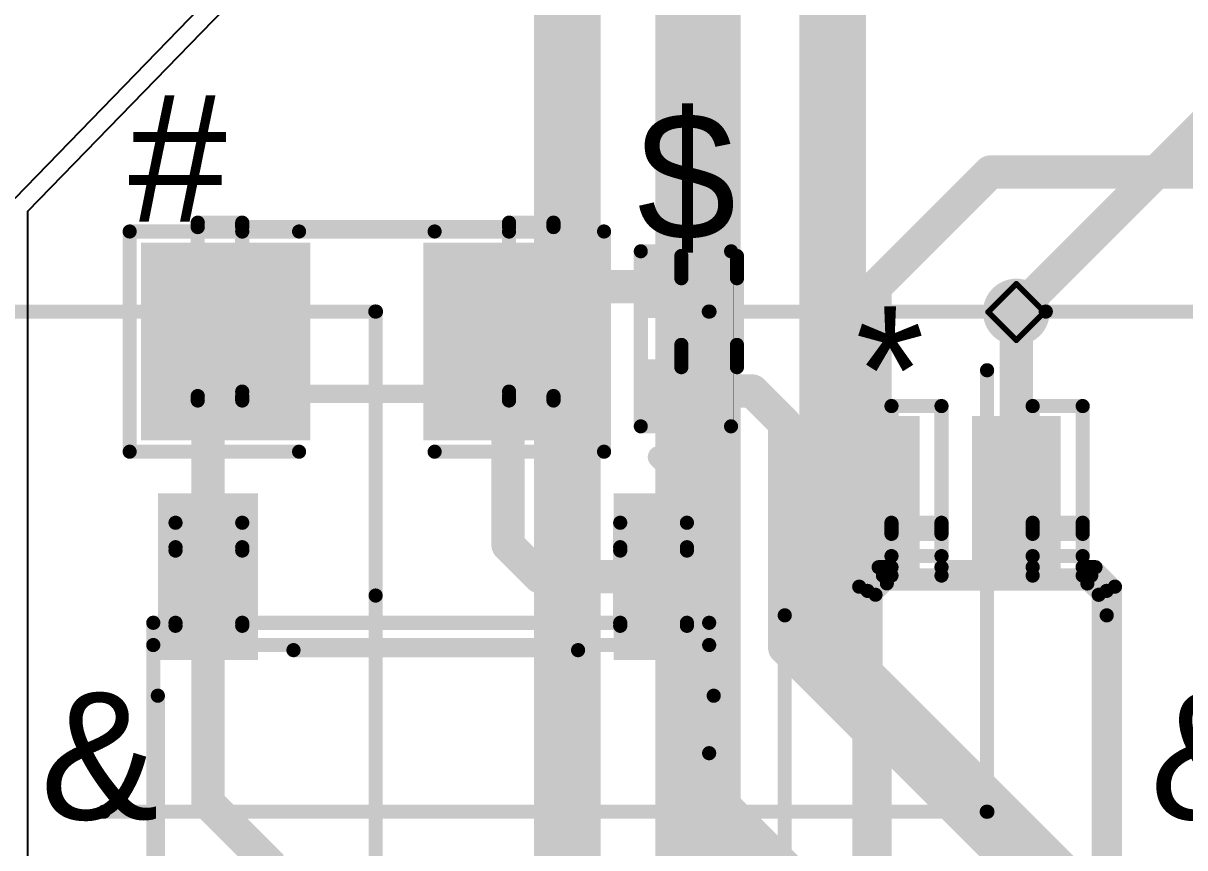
# Model space of a CAD drawing. Header units: millimetres. Extents: x -16 to 330, y -45 to 150.
# Drawn here: x 16.09 to 26.53, y 12.18 to 19.6 of the extents above; entities that cross this region are included whole.
import ezdxf

# ---------------------------------------------------------------- set-up
doc = ezdxf.new("R2010")
doc.units = ezdxf.units.MM
for name, color, linetype in [('BottomLayer', 5, 'Continuous'), ('BottomSolder', 6, 'Continuous'), ('DrillDrawing', 1, 'Continuous'), ('Mechanical13', 56, 'Continuous'), ('MidLayer1', 16, 'Continuous'), ('MidLayer2', 76, 'Continuous'), ('TopLayer', 1, 'Continuous'), ('TopOverlay', 2, 'Continuous'), ('TopPaste', 8, 'Continuous'), ('TopSolder', 216, 'Continuous'), ('ViaHoleLayer', 16, 'Continuous')]:
    doc.layers.add(name, color=color, linetype=linetype)
doc.styles.add('Arial', font='arial.ttf', dxfattribs={"height": 0.2})

# ---------------------------------------------------------------- blocks, each defined once
blk = doc.blocks.new('C___1206_46')
at = {"layer": 'TopLayer'}
for points in [[(-2.032, 0.889), (-0.508, 0.889), (-0.508, -0.889), (-2.032, -0.889)], [(0.508, 0.889), (2.032, 0.889), (2.032, -0.889), (0.508, -0.889)]]:
    blk.add_hatch(color=1, dxfattribs=at).paths.add_polyline_path(points)
at = {"layer": 'TopPaste'}
for points in [[(-2.032, 0.889), (-0.508, 0.889), (-0.508, -0.889), (-2.032, -0.889)], [(0.508, 0.889), (2.032, 0.889), (2.032, -0.889), (0.508, -0.889)]]:
    blk.add_hatch(color=8, dxfattribs=at).paths.add_polyline_path(points)
at = {"layer": 'TopSolder'}
for points in [[(-2.032, 0.889), (-0.508, 0.889), (-0.508, -0.889), (-2.032, -0.889)], [(0.508, 0.889), (2.032, 0.889), (2.032, -0.889), (0.508, -0.889)]]:
    blk.add_hatch(color=216, dxfattribs=at).paths.add_polyline_path(points)
at = {"layer": 'TopOverlay', "const_width": 0.127}
for points in [[(-2.1336, -0.9906), (-2.1336, 0.9906)], [(-2.1336, 0.9906), (-0.6096, 0.9906)], [(0.6096, 0.9906), (2.1336, 0.9906)], [(2.1336, -0.9906), (2.1336, 0.9906)], [(-2.1336, -0.9906), (-0.6096, -0.9906)], [(0.6096, -0.9906), (2.1336, -0.9906)]]:
    blk.add_lwpolyline(points, dxfattribs=at)
at = {"layer": 'TopOverlay', "const_width": 0.0635}
for points in [[(-2.16535, 0.9906, 1), (-2.10185, 0.9906, 1)], [(-2.16535, 0.9906, 1), (-2.10185, 0.9906, 1)], [(-0.64135, 0.9906, 1), (-0.57785, 0.9906, 1)], [(0.57785, 0.9906, 1), (0.64135, 0.9906, 1)], [(2.10185, 0.9906, 1), (2.16535, 0.9906, 1)], [(2.10185, 0.9906, 1), (2.16535, 0.9906, 1)], [(-2.16535, -0.9906, 1), (-2.10185, -0.9906, 1)], [(-2.16535, -0.9906, 1), (-2.10185, -0.9906, 1)], [(-0.64135, -0.9906, 1), (-0.57785, -0.9906, 1)], [(0.57785, -0.9906, 1), (0.64135, -0.9906, 1)], [(2.10185, -0.9906, 1), (2.16535, -0.9906, 1)], [(2.10185, -0.9906, 1), (2.16535, -0.9906, 1)]]:
    blk.add_lwpolyline(points, format="xyb", close=True, dxfattribs=at)
blk = doc.blocks.new('SOP_4_1_27_________B____2_6___66')
at = {"layer": 'TopLayer'}
for points in [[(-3.875, 1.035), (-2.375, 1.035), (-2.375, 0.235), (-3.875, 0.235)], [(2.375, 1.035), (3.875, 1.035), (3.875, 0.235), (2.375, 0.235)], [(2.375, 1.035), (3.875, 1.035), (3.875, 0.235), (2.375, 0.235)], [(-3.875, -0.235), (-2.375, -0.235), (-2.375, -1.035), (-3.875, -1.035)], [(2.375, -0.235), (3.875, -0.235), (3.875, -1.035), (2.375, -1.035)]]:
    blk.add_hatch(color=1, dxfattribs=at).paths.add_polyline_path(points)
at = {"layer": 'TopPaste'}
for points in [[(-3.875, 1.035), (-2.375, 1.035), (-2.375, 0.235), (-3.875, 0.235)], [(2.375, 1.035), (3.875, 1.035), (3.875, 0.235), (2.375, 0.235)], [(2.375, 1.035), (3.875, 1.035), (3.875, 0.235), (2.375, 0.235)], [(-3.875, -0.235), (-2.375, -0.235), (-2.375, -1.035), (-3.875, -1.035)], [(2.375, -0.235), (3.875, -0.235), (3.875, -1.035), (2.375, -1.035)]]:
    blk.add_hatch(color=8, dxfattribs=at).paths.add_polyline_path(points)
at = {"layer": 'TopSolder'}
for points in [[(-3.875, 1.035), (-2.375, 1.035), (-2.375, 0.235), (-3.875, 0.235)], [(2.375, 1.035), (3.875, 1.035), (3.875, 0.235), (2.375, 0.235)], [(2.375, 1.035), (3.875, 1.035), (3.875, 0.235), (2.375, 0.235)], [(-3.875, -0.235), (-2.375, -0.235), (-2.375, -1.035), (-3.875, -1.035)], [(2.375, -0.235), (3.875, -0.235), (3.875, -1.035), (2.375, -1.035)]]:
    blk.add_hatch(color=216, dxfattribs=at).paths.add_polyline_path(points)
at = {"layer": 'TopOverlay', "const_width": 0.127}
for points in [[(-1.778, 1.448), (2.083, 1.448)], [(-4.166, 0.762), (-4.039, 0.635)], [(-4.166, 0.762), (-4.166, 0.508)], [(-4.039, 0.635), (-4.166, 0.508)], [(-1.778, -1.448), (2.083, -1.448)]]:
    blk.add_lwpolyline(points, dxfattribs=at)
at = {"layer": 'TopOverlay', "const_width": 0.0635}
for points in [[(-1.81, 1.448, 1), (-1.746, 1.448, 1)], [(2.051, 1.448, 1), (2.115, 1.448, 1)], [(-4.197, 0.762, 1), (-4.134, 0.762, 1)], [(-4.197, 0.762, 1), (-4.134, 0.762, 1)], [(-4.07, 0.635, 1), (-4.007, 0.635, 1)], [(-4.07, 0.635, 1), (-4.007, 0.635, 1)], [(-4.197, 0.508, 1), (-4.134, 0.508, 1)], [(-4.197, 0.508, 1), (-4.134, 0.508, 1)], [(-1.81, -1.448, 1), (-1.746, -1.448, 1)], [(2.051, -1.448, 1), (2.115, -1.448, 1)]]:
    blk.add_lwpolyline(points, format="xyb", close=True, dxfattribs=at)
blk = doc.blocks.new('R___0402_104')
at = {"layer": 'TopLayer'}
for points in [[(-0.699, -0.318), (-0.699, 0.318), (-0.241, 0.318), (-0.241, -0.318)], [(0.241, -0.318), (0.241, 0.318), (0.699, 0.318), (0.699, -0.318)]]:
    blk.add_hatch(color=1, dxfattribs=at).paths.add_polyline_path(points)
at = {"layer": 'TopPaste'}
for points in [[(-0.699, -0.318), (-0.699, 0.318), (-0.241, 0.318), (-0.241, -0.318)], [(0.241, -0.318), (0.241, 0.318), (0.699, 0.318), (0.699, -0.318)]]:
    blk.add_hatch(color=8, dxfattribs=at).paths.add_polyline_path(points)
at = {"layer": 'TopSolder'}
for points in [[(-0.754, -0.373), (-0.754, 0.373), (-0.186, 0.373), (-0.186, -0.373)], [(0.186, -0.373), (0.186, 0.373), (0.754, 0.373), (0.754, -0.373)]]:
    blk.add_hatch(color=216, dxfattribs=at).paths.add_polyline_path(points)
at = {"layer": 'TopOverlay'}
for points, const_width in [([(-0.787, 0.406), (-0.787, -0.406)], 0.127), ([(-0.787, 0.406), (0.787, 0.406)], 0.127), ([(0.787, 0.406), (0.787, -0.406)], 0.127), ([(-0.787, -0.406), (0.787, -0.406)], 0.127), ([(-0.813, -0.432), (0.813, -0.432)], 0.00323)]:
    blk.add_lwpolyline(points, dxfattribs=dict(at, const_width=const_width))
for points, const_width in [([(-0.819, 0.406, 1), (-0.756, 0.406, 1)], 0.0635), ([(-0.819, 0.406, 1), (-0.756, 0.406, 1)], 0.0635), ([(0.756, 0.406, 1), (0.819, 0.406, 1)], 0.0635), ([(0.756, 0.406, 1), (0.819, 0.406, 1)], 0.0635), ([(-0.819, -0.406, 1), (-0.756, -0.406, 1)], 0.0635), ([(-0.819, -0.406, 1), (-0.756, -0.406, 1)], 0.0635), ([(0.756, -0.406, 1), (0.819, -0.406, 1)], 0.0635), ([(0.756, -0.406, 1), (0.819, -0.406, 1)], 0.0635), ([(-0.814, -0.432, 1), (-0.812, -0.432, 1)], 0.00161), ([(0.812, -0.432, 1), (0.814, -0.432, 1)], 0.00161)]:
    blk.add_lwpolyline(points, format="xyb", close=True, dxfattribs=dict(at, const_width=const_width))
blk = doc.blocks.new('ABS_188')
at = {"layer": 'TopLayer'}
for points in [[(-3.61, 2.5), (-2.11, 2.5), (-2.11, 1.6), (-3.61, 1.6)], [(2.11, 2.5), (3.61, 2.5), (3.61, 1.6), (2.11, 1.6)], [(-3.61, -1.6), (-2.11, -1.6), (-2.11, -2.5), (-3.61, -2.5)], [(2.11, -1.6), (3.61, -1.6), (3.61, -2.5), (2.11, -2.5)]]:
    blk.add_hatch(color=1, dxfattribs=at).paths.add_polyline_path(points)
at = {"layer": 'TopPaste'}
for points in [[(-3.61, 2.5), (-2.11, 2.5), (-2.11, 1.6), (-3.61, 1.6)], [(2.11, 2.5), (3.61, 2.5), (3.61, 1.6), (2.11, 1.6)], [(-3.61, -1.6), (-2.11, -1.6), (-2.11, -2.5), (-3.61, -2.5)], [(2.11, -1.6), (3.61, -1.6), (3.61, -2.5), (2.11, -2.5)]]:
    blk.add_hatch(color=8, dxfattribs=at).paths.add_polyline_path(points)
at = {"layer": 'TopSolder'}
for points in [[(-3.61, 2.5), (-2.11, 2.5), (-2.11, 1.6), (-3.61, 1.6)], [(2.11, 2.5), (3.61, 2.5), (3.61, 1.6), (2.11, 1.6)], [(-3.61, -1.6), (-2.11, -1.6), (-2.11, -2.5), (-3.61, -2.5)], [(2.11, -1.6), (3.61, -1.6), (3.61, -2.5), (2.11, -2.5)]]:
    blk.add_hatch(color=216, dxfattribs=at).paths.add_polyline_path(points)
at = {"layer": 'TopOverlay'}
for points, const_width in [([(1.79, 2.5), (-1.79, 2.5)], 0.127), ([(-3.81, 2.134), (-3.937, 2.261)], 0.2), ([(-3.937, 2.007), (-3.937, 2.261)], 0.2), ([(-3.937, 2.007), (-3.81, 2.134)], 0.2), ([(-2.2, -1.28), (-2.2, 1.28)], 0.127), ([(2.2, -1.28), (2.2, 1.28)], 0.127), ([(1.79, -2.5), (-1.79, -2.5)], 0.127)]:
    blk.add_lwpolyline(points, dxfattribs=dict(at, const_width=const_width))
for points, const_width in [([(-1.822, 2.5, 1), (-1.758, 2.5, 1)], 0.0635), ([(1.758, 2.5, 1), (1.822, 2.5, 1)], 0.0635), ([(-3.987, 2.261, 1), (-3.887, 2.261, 1)], 0.1), ([(-3.987, 2.261, 1), (-3.887, 2.261, 1)], 0.1), ([(-3.86, 2.134, 1), (-3.76, 2.134, 1)], 0.1), ([(-3.86, 2.134, 1), (-3.76, 2.134, 1)], 0.1), ([(-3.987, 2.007, 1), (-3.887, 2.007, 1)], 0.1), ([(-3.987, 2.007, 1), (-3.887, 2.007, 1)], 0.1), ([(-2.232, 1.28, 1), (-2.168, 1.28, 1)], 0.0635), ([(2.168, 1.28, 1), (2.232, 1.28, 1)], 0.0635), ([(-2.232, -1.28, 1), (-2.168, -1.28, 1)], 0.0635), ([(2.168, -1.28, 1), (2.232, -1.28, 1)], 0.0635), ([(-1.822, -2.5, 1), (-1.758, -2.5, 1)], 0.0635), ([(1.758, -2.5, 1), (1.822, -2.5, 1)], 0.0635)]:
    blk.add_lwpolyline(points, format="xyb", close=True, dxfattribs=dict(at, const_width=const_width))

msp = doc.modelspace()

# ---------------------------------------------------------------- hatches: boundary and pattern name
at = {"layer": 'BottomLayer'}
h = msp.add_hatch(color=5, dxfattribs=at)
edge = h.paths.add_edge_path()
edge.add_arc((25.019, 17.005), 0.3, 0, 360)
at = {"layer": 'BottomSolder'}
h = msp.add_hatch(color=6, dxfattribs=at)
edge = h.paths.add_edge_path()
edge.add_arc((25.019, 17.005), 0.15, 0, 360)
at = {"layer": 'MidLayer1'}
h = msp.add_hatch(color=16, dxfattribs=at)
edge = h.paths.add_edge_path()
edge.add_arc((25.019, 17.005), 0.3, 0, 360)
at = {"layer": 'MidLayer2'}
h = msp.add_hatch(color=76, dxfattribs=at)
edge = h.paths.add_edge_path()
edge.add_arc((25.019, 17.005), 0.3, 0, 360)
at = {"layer": 'TopLayer'}
h = msp.add_hatch(color=1, dxfattribs=at)
edge = h.paths.add_edge_path()
edge.add_arc((25.019, 17.005), 0.3, 0, 360)
at = {"layer": 'TopSolder'}
h = msp.add_hatch(color=216, dxfattribs=at)
edge = h.paths.add_edge_path()
edge.add_arc((25.019, 17.005), 0.15, 0, 360)
at = {"layer": 'ViaHoleLayer'}
h = msp.add_hatch(color=16, dxfattribs=at)
edge = h.paths.add_edge_path()
edge.add_arc((25.019, 17.005), 0.15, 0, 360)

# ---------------------------------------------------------------- linework, layer by layer
at = {"layer": 'BottomLayer'}
for p, q in [((20.112, 22.252), (16.01, 18.027)), ((16.129, 17.912), (20.277, 22.186)), ((16.129, -13.275), (16.129, 17.912))]:
    msp.add_line(p, q, dxfattribs=at)
at = {"layer": 'BottomLayer', "const_width": 0.3}
msp.add_lwpolyline([(25.019, 17.005), (27.31, 19.297)], dxfattribs=at)
at = {"layer": 'BottomLayer', "const_width": 0.15}
msp.add_lwpolyline([(24.944, 17.005, 1), (25.094, 17.005, 1)], format="xyb", close=True, dxfattribs=at)
at = {"layer": 'DrillDrawing', "const_width": 0.0508}
for points in [[(24.765, 17.005), (25.019, 17.259)], [(25.019, 17.259), (25.273, 17.005)], [(24.765, 17.005), (25.019, 16.751)], [(25.019, 16.751), (25.273, 17.005)]]:
    msp.add_lwpolyline(points, dxfattribs=at)
at = {"layer": 'DrillDrawing', "const_width": 0.0254}
for points in [[(25.006, 17.259, 1), (25.032, 17.259, 1)], [(25.006, 17.259, 1), (25.032, 17.259, 1)], [(24.752, 17.005, 1), (24.778, 17.005, 1)], [(24.752, 17.005, 1), (24.778, 17.005, 1)], [(25.26, 17.005, 1), (25.286, 17.005, 1)], [(25.26, 17.005, 1), (25.286, 17.005, 1)], [(25.006, 16.751, 1), (25.032, 16.751, 1)], [(25.006, 16.751, 1), (25.032, 16.751, 1)]]:
    msp.add_lwpolyline(points, format="xyb", close=True, dxfattribs=at)
at = {"layer": 'Mechanical13', "const_width": 0.127}
for points in [[(17.656, 17.809), (18.056, 17.809)], [(17.656, 17.769), (17.656, 17.809)], [(18.056, 17.769), (18.056, 17.809)], [(20.456, 17.809), (20.856, 17.809)], [(20.456, 17.769), (20.456, 17.809)], [(20.856, 17.769), (20.856, 17.809)], [(17.656, 17.769), (20.856, 17.769)], [(17.656, 16.249), (17.656, 17.769)], [(18.056, 16.249), (18.056, 17.769)], [(18.056, 17.729), (20.456, 17.729)], [(20.456, 16.249), (20.456, 17.769)], [(20.856, 16.249), (20.856, 17.769)], [(22.006, 17.474), (22.006, 17.509)], [(22.006, 17.509), (22.506, 17.509)], [(22.506, 17.474), (22.506, 17.509)], [(22.006, 17.474), (22.506, 17.474)], [(22.006, 17.344), (22.006, 17.474)], [(22.506, 17.344), (22.506, 17.474)], [(22.006, 17.309), (22.006, 17.344)], [(22.006, 17.344), (22.506, 17.344)], [(22.006, 16.709), (22.006, 17.309)], [(22.006, 17.309), (22.506, 17.309)], [(22.506, 17.309), (22.506, 17.344)], [(22.506, 16.709), (22.506, 17.309)], [(15.284, 17.009), (19.256, 17.009)], [(15.284, 17.009), (19.256, 17.009)], [(19.256, 9.064), (19.256, 17.009)], [(19.256, 9.064), (19.256, 17.009)], [(22.256, 13.036), (22.256, 17.009)], [(22.256, 13.036), (22.256, 17.009)], [(22.256, 17.009), (30.201, 17.009)], [(22.256, 17.009), (30.201, 17.009)], [(25.284, 17.009), (29.256, 17.009)], [(25.284, 17.009), (29.256, 17.009)], [(22.006, 16.709), (22.506, 16.709)], [(22.006, 16.674), (22.006, 16.709)], [(22.006, 16.544), (22.006, 16.674)], [(22.006, 16.674), (22.506, 16.674)], [(22.506, 16.674), (22.506, 16.709)], [(22.506, 16.544), (22.506, 16.674)], [(22.006, 16.544), (22.506, 16.544)], [(22.006, 16.509), (22.006, 16.544)], [(22.006, 16.509), (22.506, 16.509)], [(22.506, 16.509), (22.506, 16.544)], [(24.756, 12.509), (24.756, 16.481)], [(24.756, 12.509), (24.756, 16.481)], [(17.656, 16.249), (20.856, 16.249)], [(17.656, 16.209), (17.656, 16.249)], [(18.056, 16.289), (20.456, 16.289)], [(18.056, 16.209), (18.056, 16.249)], [(20.456, 16.209), (20.456, 16.249)], [(20.856, 16.209), (20.856, 16.249)], [(17.656, 16.209), (18.056, 16.209)], [(20.456, 16.209), (20.856, 16.209)], [(23.896, 15.109), (23.896, 16.159)], [(23.896, 16.159), (24.346, 16.159)], [(24.346, 15.109), (24.346, 16.159)], [(25.166, 16.159), (25.616, 16.159)], [(25.166, 15.109), (25.166, 16.159)], [(25.616, 15.109), (25.616, 16.159)], [(17.456, 15.109), (18.056, 15.109)], [(17.456, 14.182), (17.456, 15.109)], [(18.056, 14.182), (18.056, 15.109)], [(21.456, 15.109), (22.056, 15.109)], [(21.456, 14.182), (21.456, 15.109)], [(22.056, 14.182), (22.056, 15.109)], [(23.896, 15.009), (23.896, 15.109)], [(23.896, 15.109), (24.346, 15.109)], [(24.346, 15.009), (24.346, 15.109)], [(25.166, 15.109), (25.616, 15.109)], [(25.166, 15.009), (25.166, 15.109)], [(25.616, 15.009), (25.616, 15.109)], [(23.896, 14.809), (23.896, 15.009)], [(23.896, 15.009), (24.346, 15.009)], [(24.346, 14.809), (24.346, 15.009)], [(25.166, 15.009), (25.616, 15.009)], [(25.166, 14.809), (25.166, 15.009)], [(25.616, 14.809), (25.616, 15.009)], [(17.456, 14.889), (18.056, 14.889)], [(21.456, 14.889), (22.056, 14.889)], [(17.456, 14.859), (18.056, 14.859)], [(21.456, 14.859), (22.056, 14.859)], [(23.896, 14.809), (24.346, 14.809)], [(23.896, 14.634), (23.896, 14.809)], [(24.346, 14.634), (24.346, 14.809)], [(25.166, 14.809), (25.616, 14.809)], [(25.166, 14.634), (25.166, 14.809)], [(25.616, 14.634), (25.616, 14.809)], [(23.606, 14.534), (23.781, 14.709)], [(23.781, 14.709), (23.896, 14.709)], [(23.781, 14.709), (23.854, 14.563)], [(24.346, 14.709), (25.166, 14.709)], [(25.616, 14.709), (25.731, 14.709)], [(25.658, 14.563), (25.731, 14.709)], [(25.731, 14.709), (25.906, 14.534)], [(23.681, 14.496), (23.819, 14.634)], [(23.819, 14.634), (25.694, 14.634)], [(25.694, 14.634), (25.831, 14.496)], [(23.606, 14.534), (23.753, 14.461)], [(23.606, 10.484), (23.606, 14.534)], [(23.681, 10.521), (23.681, 14.496)], [(23.753, 14.461), (23.854, 14.563)], [(23.753, 10.557), (23.753, 14.461)], [(23.854, 14.563), (25.658, 14.563)], [(25.658, 14.563), (25.76, 14.461)], [(25.76, 14.461), (25.906, 14.534)], [(25.76, 10.557), (25.76, 14.461)], [(25.831, 10.521), (25.831, 14.496)], [(25.906, 10.484), (25.906, 14.534)], [(19.256, 6.509), (19.256, 14.454)], [(19.256, 6.509), (19.256, 14.454)], [(17.256, 14.209), (17.456, 14.209)], [(17.256, 9.809), (17.256, 14.209)], [(17.456, 14.182), (18.056, 14.182)], [(18.056, 14.209), (21.456, 14.209)], [(21.456, 14.182), (22.056, 14.182)], [(22.056, 14.209), (22.256, 14.209)], [(22.256, 9.809), (22.256, 14.209)], [(17.256, 14.009), (22.256, 14.009)], [(16.812, 12.509), (24.756, 12.509)], [(16.812, 12.509), (24.756, 12.509)]]:
    msp.add_lwpolyline(points, dxfattribs=at)
at = {"layer": 'Mechanical13'}
for points, const_width in [([(17.624, 17.809, 1), (17.688, 17.809, 1)], 0.0635), ([(17.624, 17.809, 1), (17.688, 17.809, 1)], 0.0635), ([(18.024, 17.809, 1), (18.088, 17.809, 1)], 0.0635), ([(18.024, 17.809, 1), (18.088, 17.809, 1)], 0.0635), ([(20.424, 17.809, 1), (20.488, 17.809, 1)], 0.0635), ([(20.424, 17.809, 1), (20.488, 17.809, 1)], 0.0635), ([(20.824, 17.809, 1), (20.888, 17.809, 1)], 0.0635), ([(20.824, 17.809, 1), (20.888, 17.809, 1)], 0.0635), ([(17.624, 17.769, 1), (17.688, 17.769, 1)], 0.0635), ([(17.624, 17.769, 1), (17.688, 17.769, 1)], 0.0635), ([(17.624, 17.769, 1), (17.688, 17.769, 1)], 0.0635), ([(18.024, 17.769, 1), (18.088, 17.769, 1)], 0.0635), ([(18.024, 17.769, 1), (18.088, 17.769, 1)], 0.0635), ([(18.024, 17.729, 1), (18.088, 17.729, 1)], 0.0635), ([(20.424, 17.769, 1), (20.488, 17.769, 1)], 0.0635), ([(20.424, 17.769, 1), (20.488, 17.769, 1)], 0.0635), ([(20.424, 17.729, 1), (20.488, 17.729, 1)], 0.0635), ([(20.824, 17.769, 1), (20.888, 17.769, 1)], 0.0635), ([(20.824, 17.769, 1), (20.888, 17.769, 1)], 0.0635), ([(20.824, 17.769, 1), (20.888, 17.769, 1)], 0.0635), ([(21.974, 17.509, 1), (22.038, 17.509, 1)], 0.0635), ([(21.974, 17.509, 1), (22.038, 17.509, 1)], 0.0635), ([(22.474, 17.509, 1), (22.538, 17.509, 1)], 0.0635), ([(22.474, 17.509, 1), (22.538, 17.509, 1)], 0.0635), ([(21.974, 17.474, 1), (22.038, 17.474, 1)], 0.0635), ([(21.974, 17.474, 1), (22.038, 17.474, 1)], 0.0635), ([(21.974, 17.474, 1), (22.038, 17.474, 1)], 0.0635), ([(22.474, 17.474, 1), (22.538, 17.474, 1)], 0.0635), ([(22.474, 17.474, 1), (22.538, 17.474, 1)], 0.0635), ([(22.474, 17.474, 1), (22.538, 17.474, 1)], 0.0635), ([(21.974, 17.344, 1), (22.038, 17.344, 1)], 0.0635), ([(21.974, 17.344, 1), (22.038, 17.344, 1)], 0.0635), ([(21.974, 17.344, 1), (22.038, 17.344, 1)], 0.0635), ([(21.974, 17.309, 1), (22.038, 17.309, 1)], 0.0635), ([(21.974, 17.309, 1), (22.038, 17.309, 1)], 0.0635), ([(21.974, 17.309, 1), (22.038, 17.309, 1)], 0.0635), ([(22.474, 17.344, 1), (22.538, 17.344, 1)], 0.0635), ([(22.474, 17.344, 1), (22.538, 17.344, 1)], 0.0635), ([(22.474, 17.344, 1), (22.538, 17.344, 1)], 0.0635), ([(22.474, 17.309, 1), (22.538, 17.309, 1)], 0.0635), ([(22.474, 17.309, 1), (22.538, 17.309, 1)], 0.0635), ([(22.474, 17.309, 1), (22.538, 17.309, 1)], 0.0635), ([(19.259, 17.009, 1), (19.253, 17.009, 1)], 0.127), ([(19.259, 17.009, 1), (19.253, 17.009, 1)], 0.127), ([(19.221, 17.009, 1), (19.285, 17.009, 1)], 0.0635), ([(19.221, 17.009, 1), (19.285, 17.009, 1)], 0.0635), ([(19.224, 17.009, 1), (19.288, 17.009, 1)], 0.0635), ([(19.224, 17.009, 1), (19.288, 17.009, 1)], 0.0635), ([(19.224, 17.009, 1), (19.288, 17.009, 1)], 0.0635), ([(19.224, 17.009, 1), (19.288, 17.009, 1)], 0.0635), ([(19.228, 17.009, 1), (19.291, 17.009, 1)], 0.0635), ([(19.228, 17.009, 1), (19.291, 17.009, 1)], 0.0635), ([(22.259, 17.009, 1), (22.253, 17.009, 1)], 0.127), ([(22.259, 17.009, 1), (22.253, 17.009, 1)], 0.127), ([(22.221, 17.009, 1), (22.285, 17.009, 1)], 0.0635), ([(22.221, 17.009, 1), (22.285, 17.009, 1)], 0.0635), ([(22.224, 17.009, 1), (22.288, 17.009, 1)], 0.0635), ([(22.224, 17.009, 1), (22.288, 17.009, 1)], 0.0635), ([(22.224, 17.009, 1), (22.288, 17.009, 1)], 0.0635), ([(22.224, 17.009, 1), (22.288, 17.009, 1)], 0.0635), ([(22.228, 17.009, 1), (22.291, 17.009, 1)], 0.0635), ([(22.228, 17.009, 1), (22.291, 17.009, 1)], 0.0635), ([(25.252, 17.009, 1), (25.316, 17.009, 1)], 0.0635), ([(25.252, 17.009, 1), (25.316, 17.009, 1)], 0.0635), ([(21.974, 16.709, 1), (22.038, 16.709, 1)], 0.0635), ([(21.974, 16.709, 1), (22.038, 16.709, 1)], 0.0635), ([(21.974, 16.709, 1), (22.038, 16.709, 1)], 0.0635), ([(21.974, 16.674, 1), (22.038, 16.674, 1)], 0.0635), ([(21.974, 16.674, 1), (22.038, 16.674, 1)], 0.0635), ([(21.974, 16.674, 1), (22.038, 16.674, 1)], 0.0635), ([(22.474, 16.709, 1), (22.538, 16.709, 1)], 0.0635), ([(22.474, 16.709, 1), (22.538, 16.709, 1)], 0.0635), ([(22.474, 16.709, 1), (22.538, 16.709, 1)], 0.0635), ([(22.474, 16.674, 1), (22.538, 16.674, 1)], 0.0635), ([(22.474, 16.674, 1), (22.538, 16.674, 1)], 0.0635), ([(22.474, 16.674, 1), (22.538, 16.674, 1)], 0.0635), ([(21.974, 16.544, 1), (22.038, 16.544, 1)], 0.0635), ([(21.974, 16.544, 1), (22.038, 16.544, 1)], 0.0635), ([(21.974, 16.544, 1), (22.038, 16.544, 1)], 0.0635), ([(21.974, 16.509, 1), (22.038, 16.509, 1)], 0.0635), ([(21.974, 16.509, 1), (22.038, 16.509, 1)], 0.0635), ([(22.474, 16.544, 1), (22.538, 16.544, 1)], 0.0635), ([(22.474, 16.544, 1), (22.538, 16.544, 1)], 0.0635), ([(22.474, 16.544, 1), (22.538, 16.544, 1)], 0.0635), ([(22.474, 16.509, 1), (22.538, 16.509, 1)], 0.0635), ([(22.474, 16.509, 1), (22.538, 16.509, 1)], 0.0635), ([(24.724, 16.481, 1), (24.788, 16.481, 1)], 0.0635), ([(24.724, 16.481, 1), (24.788, 16.481, 1)], 0.0635), ([(17.624, 16.249, 1), (17.688, 16.249, 1)], 0.0635), ([(17.624, 16.249, 1), (17.688, 16.249, 1)], 0.0635), ([(17.624, 16.249, 1), (17.688, 16.249, 1)], 0.0635), ([(18.024, 16.289, 1), (18.088, 16.289, 1)], 0.0635), ([(18.024, 16.249, 1), (18.088, 16.249, 1)], 0.0635), ([(18.024, 16.249, 1), (18.088, 16.249, 1)], 0.0635), ([(20.424, 16.289, 1), (20.488, 16.289, 1)], 0.0635), ([(20.424, 16.249, 1), (20.488, 16.249, 1)], 0.0635), ([(20.424, 16.249, 1), (20.488, 16.249, 1)], 0.0635), ([(20.824, 16.249, 1), (20.888, 16.249, 1)], 0.0635), ([(20.824, 16.249, 1), (20.888, 16.249, 1)], 0.0635), ([(20.824, 16.249, 1), (20.888, 16.249, 1)], 0.0635), ([(17.624, 16.209, 1), (17.688, 16.209, 1)], 0.0635), ([(17.624, 16.209, 1), (17.688, 16.209, 1)], 0.0635), ([(18.024, 16.209, 1), (18.088, 16.209, 1)], 0.0635), ([(18.024, 16.209, 1), (18.088, 16.209, 1)], 0.0635), ([(20.424, 16.209, 1), (20.488, 16.209, 1)], 0.0635), ([(20.424, 16.209, 1), (20.488, 16.209, 1)], 0.0635), ([(20.824, 16.209, 1), (20.888, 16.209, 1)], 0.0635), ([(20.824, 16.209, 1), (20.888, 16.209, 1)], 0.0635), ([(23.864, 16.159, 1), (23.928, 16.159, 1)], 0.0635), ([(23.864, 16.159, 1), (23.928, 16.159, 1)], 0.0635), ([(24.314, 16.159, 1), (24.378, 16.159, 1)], 0.0635), ([(24.314, 16.159, 1), (24.378, 16.159, 1)], 0.0635), ([(25.134, 16.159, 1), (25.198, 16.159, 1)], 0.0635), ([(25.134, 16.159, 1), (25.198, 16.159, 1)], 0.0635), ([(25.584, 16.159, 1), (25.648, 16.159, 1)], 0.0635), ([(25.584, 16.159, 1), (25.648, 16.159, 1)], 0.0635), ([(17.424, 15.109, 1), (17.488, 15.109, 1)], 0.0635), ([(17.424, 15.109, 1), (17.488, 15.109, 1)], 0.0635), ([(18.024, 15.109, 1), (18.088, 15.109, 1)], 0.0635), ([(18.024, 15.109, 1), (18.088, 15.109, 1)], 0.0635), ([(21.424, 15.109, 1), (21.488, 15.109, 1)], 0.0635), ([(21.424, 15.109, 1), (21.488, 15.109, 1)], 0.0635), ([(22.024, 15.109, 1), (22.088, 15.109, 1)], 0.0635), ([(22.024, 15.109, 1), (22.088, 15.109, 1)], 0.0635), ([(23.864, 15.109, 1), (23.928, 15.109, 1)], 0.0635), ([(23.864, 15.109, 1), (23.928, 15.109, 1)], 0.0635), ([(23.864, 15.109, 1), (23.928, 15.109, 1)], 0.0635), ([(24.314, 15.109, 1), (24.378, 15.109, 1)], 0.0635), ([(24.314, 15.109, 1), (24.378, 15.109, 1)], 0.0635), ([(24.314, 15.109, 1), (24.378, 15.109, 1)], 0.0635), ([(25.134, 15.109, 1), (25.198, 15.109, 1)], 0.0635), ([(25.134, 15.109, 1), (25.198, 15.109, 1)], 0.0635), ([(25.134, 15.109, 1), (25.198, 15.109, 1)], 0.0635), ([(25.584, 15.109, 1), (25.648, 15.109, 1)], 0.0635), ([(25.584, 15.109, 1), (25.648, 15.109, 1)], 0.0635), ([(25.584, 15.109, 1), (25.648, 15.109, 1)], 0.0635), ([(23.864, 15.009, 1), (23.928, 15.009, 1)], 0.0635), ([(23.864, 15.009, 1), (23.928, 15.009, 1)], 0.0635), ([(23.864, 15.009, 1), (23.928, 15.009, 1)], 0.0635), ([(24.314, 15.009, 1), (24.378, 15.009, 1)], 0.0635), ([(24.314, 15.009, 1), (24.378, 15.009, 1)], 0.0635), ([(24.314, 15.009, 1), (24.378, 15.009, 1)], 0.0635), ([(25.134, 15.009, 1), (25.198, 15.009, 1)], 0.0635), ([(25.134, 15.009, 1), (25.198, 15.009, 1)], 0.0635), ([(25.134, 15.009, 1), (25.198, 15.009, 1)], 0.0635), ([(25.584, 15.009, 1), (25.648, 15.009, 1)], 0.0635), ([(25.584, 15.009, 1), (25.648, 15.009, 1)], 0.0635), ([(25.584, 15.009, 1), (25.648, 15.009, 1)], 0.0635), ([(17.424, 14.889, 1), (17.488, 14.889, 1)], 0.0635), ([(18.024, 14.889, 1), (18.088, 14.889, 1)], 0.0635), ([(21.424, 14.889, 1), (21.488, 14.889, 1)], 0.0635), ([(22.024, 14.889, 1), (22.088, 14.889, 1)], 0.0635), ([(17.424, 14.859, 1), (17.488, 14.859, 1)], 0.0635), ([(18.024, 14.859, 1), (18.088, 14.859, 1)], 0.0635), ([(21.424, 14.859, 1), (21.488, 14.859, 1)], 0.0635), ([(22.024, 14.859, 1), (22.088, 14.859, 1)], 0.0635), ([(23.864, 14.809, 1), (23.928, 14.809, 1)], 0.0635), ([(23.864, 14.809, 1), (23.928, 14.809, 1)], 0.0635), ([(23.864, 14.809, 1), (23.928, 14.809, 1)], 0.0635), ([(24.314, 14.809, 1), (24.378, 14.809, 1)], 0.0635), ([(24.314, 14.809, 1), (24.378, 14.809, 1)], 0.0635), ([(24.314, 14.809, 1), (24.378, 14.809, 1)], 0.0635), ([(25.134, 14.809, 1), (25.198, 14.809, 1)], 0.0635), ([(25.134, 14.809, 1), (25.198, 14.809, 1)], 0.0635), ([(25.134, 14.809, 1), (25.198, 14.809, 1)], 0.0635), ([(25.584, 14.809, 1), (25.648, 14.809, 1)], 0.0635), ([(25.584, 14.809, 1), (25.648, 14.809, 1)], 0.0635), ([(25.584, 14.809, 1), (25.648, 14.809, 1)], 0.0635), ([(23.749, 14.709, 1), (23.813, 14.709, 1)], 0.0635), ([(23.749, 14.709, 1), (23.813, 14.709, 1)], 0.0635), ([(23.749, 14.709, 1), (23.813, 14.709, 1)], 0.0635), ([(23.864, 14.709, 1), (23.928, 14.709, 1)], 0.0635), ([(24.314, 14.709, 1), (24.378, 14.709, 1)], 0.0635), ([(25.134, 14.709, 1), (25.198, 14.709, 1)], 0.0635), ([(25.584, 14.709, 1), (25.648, 14.709, 1)], 0.0635), ([(25.699, 14.709, 1), (25.763, 14.709, 1)], 0.0635), ([(25.699, 14.709, 1), (25.763, 14.709, 1)], 0.0635), ([(25.699, 14.709, 1), (25.763, 14.709, 1)], 0.0635), ([(23.787, 14.634, 1), (23.85, 14.634, 1)], 0.0635), ([(23.787, 14.634, 1), (23.85, 14.634, 1)], 0.0635), ([(23.864, 14.634, 1), (23.928, 14.634, 1)], 0.0635), ([(24.314, 14.634, 1), (24.378, 14.634, 1)], 0.0635), ([(25.134, 14.634, 1), (25.198, 14.634, 1)], 0.0635), ([(25.584, 14.634, 1), (25.648, 14.634, 1)], 0.0635), ([(25.662, 14.634, 1), (25.725, 14.634, 1)], 0.0635), ([(25.662, 14.634, 1), (25.725, 14.634, 1)], 0.0635), ([(23.574, 14.534, 1), (23.638, 14.534, 1)], 0.0635), ([(23.574, 14.534, 1), (23.638, 14.534, 1)], 0.0635), ([(23.574, 14.534, 1), (23.638, 14.534, 1)], 0.0635), ([(23.649, 14.496, 1), (23.713, 14.496, 1)], 0.0635), ([(23.649, 14.496, 1), (23.713, 14.496, 1)], 0.0635), ([(23.721, 14.461, 1), (23.784, 14.461, 1)], 0.0635), ([(23.721, 14.461, 1), (23.784, 14.461, 1)], 0.0635), ([(23.721, 14.461, 1), (23.784, 14.461, 1)], 0.0635), ([(23.823, 14.563, 1), (23.886, 14.563, 1)], 0.0635), ([(23.823, 14.563, 1), (23.886, 14.563, 1)], 0.0635), ([(23.823, 14.563, 1), (23.886, 14.563, 1)], 0.0635), ([(25.626, 14.563, 1), (25.69, 14.563, 1)], 0.0635), ([(25.626, 14.563, 1), (25.69, 14.563, 1)], 0.0635), ([(25.626, 14.563, 1), (25.69, 14.563, 1)], 0.0635), ([(25.728, 14.461, 1), (25.792, 14.461, 1)], 0.0635), ([(25.728, 14.461, 1), (25.792, 14.461, 1)], 0.0635), ([(25.728, 14.461, 1), (25.792, 14.461, 1)], 0.0635), ([(25.799, 14.496, 1), (25.863, 14.496, 1)], 0.0635), ([(25.799, 14.496, 1), (25.863, 14.496, 1)], 0.0635), ([(25.874, 14.534, 1), (25.938, 14.534, 1)], 0.0635), ([(25.874, 14.534, 1), (25.938, 14.534, 1)], 0.0635), ([(25.874, 14.534, 1), (25.938, 14.534, 1)], 0.0635), ([(19.224, 14.454, 1), (19.288, 14.454, 1)], 0.0635), ([(19.224, 14.454, 1), (19.288, 14.454, 1)], 0.0635), ([(17.224, 14.209, 1), (17.288, 14.209, 1)], 0.0635), ([(17.224, 14.209, 1), (17.288, 14.209, 1)], 0.0635), ([(17.424, 14.209, 1), (17.488, 14.209, 1)], 0.0635), ([(17.424, 14.182, 1), (17.488, 14.182, 1)], 0.0635), ([(17.424, 14.182, 1), (17.488, 14.182, 1)], 0.0635), ([(18.024, 14.209, 1), (18.088, 14.209, 1)], 0.0635), ([(18.024, 14.182, 1), (18.088, 14.182, 1)], 0.0635), ([(18.024, 14.182, 1), (18.088, 14.182, 1)], 0.0635), ([(21.424, 14.209, 1), (21.488, 14.209, 1)], 0.0635), ([(21.424, 14.182, 1), (21.488, 14.182, 1)], 0.0635), ([(21.424, 14.182, 1), (21.488, 14.182, 1)], 0.0635), ([(22.024, 14.209, 1), (22.088, 14.209, 1)], 0.0635), ([(22.024, 14.182, 1), (22.088, 14.182, 1)], 0.0635), ([(22.024, 14.182, 1), (22.088, 14.182, 1)], 0.0635), ([(22.224, 14.209, 1), (22.288, 14.209, 1)], 0.0635), ([(22.224, 14.209, 1), (22.288, 14.209, 1)], 0.0635), ([(17.224, 14.009, 1), (17.288, 14.009, 1)], 0.0635), ([(22.224, 14.009, 1), (22.288, 14.009, 1)], 0.0635), ([(22.224, 13.036, 1), (22.288, 13.036, 1)], 0.0635), ([(22.224, 13.036, 1), (22.288, 13.036, 1)], 0.0635), ([(16.78, 12.509, 1), (16.843, 12.509, 1)], 0.0635), ([(16.78, 12.509, 1), (16.843, 12.509, 1)], 0.0635), ([(24.759, 12.509, 1), (24.753, 12.509, 1)], 0.127), ([(24.759, 12.509, 1), (24.753, 12.509, 1)], 0.127), ([(24.721, 12.509, 1), (24.785, 12.509, 1)], 0.0635), ([(24.721, 12.509, 1), (24.785, 12.509, 1)], 0.0635), ([(24.724, 12.509, 1), (24.788, 12.509, 1)], 0.0635), ([(24.724, 12.509, 1), (24.788, 12.509, 1)], 0.0635), ([(24.724, 12.509, 1), (24.788, 12.509, 1)], 0.0635), ([(24.724, 12.509, 1), (24.788, 12.509, 1)], 0.0635), ([(24.728, 12.509, 1), (24.791, 12.509, 1)], 0.0635), ([(24.728, 12.509, 1), (24.791, 12.509, 1)], 0.0635)]:
    msp.add_lwpolyline(points, format="xyb", close=True, dxfattribs=dict(at, const_width=const_width))
at = {"layer": 'MidLayer1'}
for p, q in [((20.112, 22.252), (16.01, 18.027)), ((16.129, 17.912), (20.277, 22.186)), ((16.129, -13.275), (16.129, 17.912))]:
    msp.add_line(p, q, dxfattribs=at)
at = {"layer": 'MidLayer1', "const_width": 0.6}
for points in [[(20.98, 7.456), (20.98, 38.73)], [(22.238, 12.506), (22.238, 34.988)], [(23.368, 13.853), (23.368, 31.118)], [(23.368, 13.853), (25.359, 11.862)], [(22.238, 12.506), (24.203, 10.541)]]:
    msp.add_lwpolyline(points, dxfattribs=at)
at = {"layer": 'MidLayer1', "const_width": 0.3}
for points in [[(23.218, 13.853, 1), (23.518, 13.853, 1)], [(23.218, 13.853, 1), (23.518, 13.853, 1)], [(22.088, 12.506, 1), (22.388, 12.506, 1)], [(22.088, 12.506, 1), (22.388, 12.506, 1)]]:
    msp.add_lwpolyline(points, format="xyb", close=True, dxfattribs=at)
at = {"layer": 'MidLayer2'}
for p, q in [((20.112, 22.252), (16.01, 18.027)), ((16.129, 17.912), (20.277, 22.186)), ((16.129, -13.275), (16.129, 17.912))]:
    msp.add_line(p, q, dxfattribs=at)
at = {"layer": 'MidLayer2', "const_width": 0.6}
msp.add_lwpolyline([(22.073, -1.245), (22.073, 24.823)], dxfattribs=at)
at = {"layer": 'TopLayer'}
for p, q in [((20.112, 22.252), (16.01, 18.027)), ((16.129, 17.912), (20.277, 22.186)), ((16.129, -13.275), (16.129, 17.912))]:
    msp.add_line(p, q, dxfattribs=at)
at = {"layer": 'TopLayer', "const_width": 0.3}
for points in [[(23.749, 17.228), (24.785, 18.264)], [(24.785, 18.264), (34.579, 18.264)], [(20.447, 16.739), (20.942, 17.234)], [(20.942, 17.234), (22.047, 17.234)], [(23.749, 15.318), (23.749, 17.228)], [(25.019, 15.318), (25.019, 17.005)], [(17.747, 16.578), (17.907, 16.739)], [(20.447, 14.909), (20.447, 16.739)], [(17.747, 14.623), (17.747, 16.578)], [(22.047, 16.294), (22.644, 16.294)], [(22.644, 16.294), (22.936, 16.002)], [(22.936, 13.984), (22.936, 16.002)], [(20.447, 14.909), (20.733, 14.623)], [(17.747, 12.59), (17.747, 14.623)], [(20.733, 14.623), (21.847, 14.623)], [(22.936, 13.984), (23.749, 13.172)], [(23.749, 9.068), (23.749, 13.172)], [(17.747, 12.59), (18.323, 12.014)]]:
    msp.add_lwpolyline(points, dxfattribs=at)
at = {"layer": 'TopLayer', "const_width": 0.15}
for points in [[(24.71, 18.264, 1), (24.86, 18.264, 1)], [(24.71, 18.264, 1), (24.86, 18.264, 1)], [(20.867, 17.234, 1), (21.017, 17.234, 1)], [(20.867, 17.234, 1), (21.017, 17.234, 1)], [(21.972, 17.234, 1), (22.122, 17.234, 1)], [(23.674, 17.228, 1), (23.824, 17.228, 1)], [(23.674, 17.228, 1), (23.824, 17.228, 1)], [(24.944, 17.005, 1), (25.094, 17.005, 1)], [(17.832, 16.739, 1), (17.982, 16.739, 1)], [(20.372, 16.739, 1), (20.522, 16.739, 1)], [(20.372, 16.739, 1), (20.522, 16.739, 1)], [(17.672, 16.578, 1), (17.822, 16.578, 1)], [(17.672, 16.578, 1), (17.822, 16.578, 1)], [(21.972, 16.294, 1), (22.122, 16.294, 1)], [(22.569, 16.294, 1), (22.719, 16.294, 1)], [(22.569, 16.294, 1), (22.719, 16.294, 1)], [(22.861, 16.002, 1), (23.011, 16.002, 1)], [(22.861, 16.002, 1), (23.011, 16.002, 1)], [(23.674, 15.318, 1), (23.824, 15.318, 1)], [(24.944, 15.318, 1), (25.094, 15.318, 1)], [(20.372, 14.909, 1), (20.522, 14.909, 1)], [(20.372, 14.909, 1), (20.522, 14.909, 1)], [(17.672, 14.623, 1), (17.822, 14.623, 1)], [(17.672, 14.623, 1), (17.822, 14.623, 1)], [(20.658, 14.623, 1), (20.808, 14.623, 1)], [(20.658, 14.623, 1), (20.808, 14.623, 1)], [(21.772, 14.623, 1), (21.922, 14.623, 1)], [(22.861, 13.984, 1), (23.011, 13.984, 1)], [(22.861, 13.984, 1), (23.011, 13.984, 1)], [(23.674, 13.172, 1), (23.824, 13.172, 1)], [(23.674, 13.172, 1), (23.824, 13.172, 1)], [(17.672, 12.59, 1), (17.822, 12.59, 1)], [(17.672, 12.59, 1), (17.822, 12.59, 1)]]:
    msp.add_lwpolyline(points, format="xyb", close=True, dxfattribs=at)

# ---------------------------------------------------------------- block references
msp.add_blockref('C___1206_46', (19.177, 16.739))
for name, p, rotation in [('R___0402_104', (22.047, 16.764), 90), ('SOP_4_1_27_________B____2_6___66', (24.384, 12.193), 90), ('ABS_188', (19.797, 11.763), 270)]:
    msp.add_blockref(name, p, dxfattribs=dict(rotation=rotation))

# ---------------------------------------------------------------- texts
at = {"layer": 'TopOverlay', "style": 'Arial'}
for s, p in [('#', (17.031, 17.818)), ('$', (21.609, 17.654)), ('*', (23.571, 15.912)), ('&', (16.24, 12.44)), ('&', (26.222, 12.44))]:
    msp.add_text(s, height=1.143, dxfattribs=at).set_placement(p)

doc.saveas('drawing.dxf')
